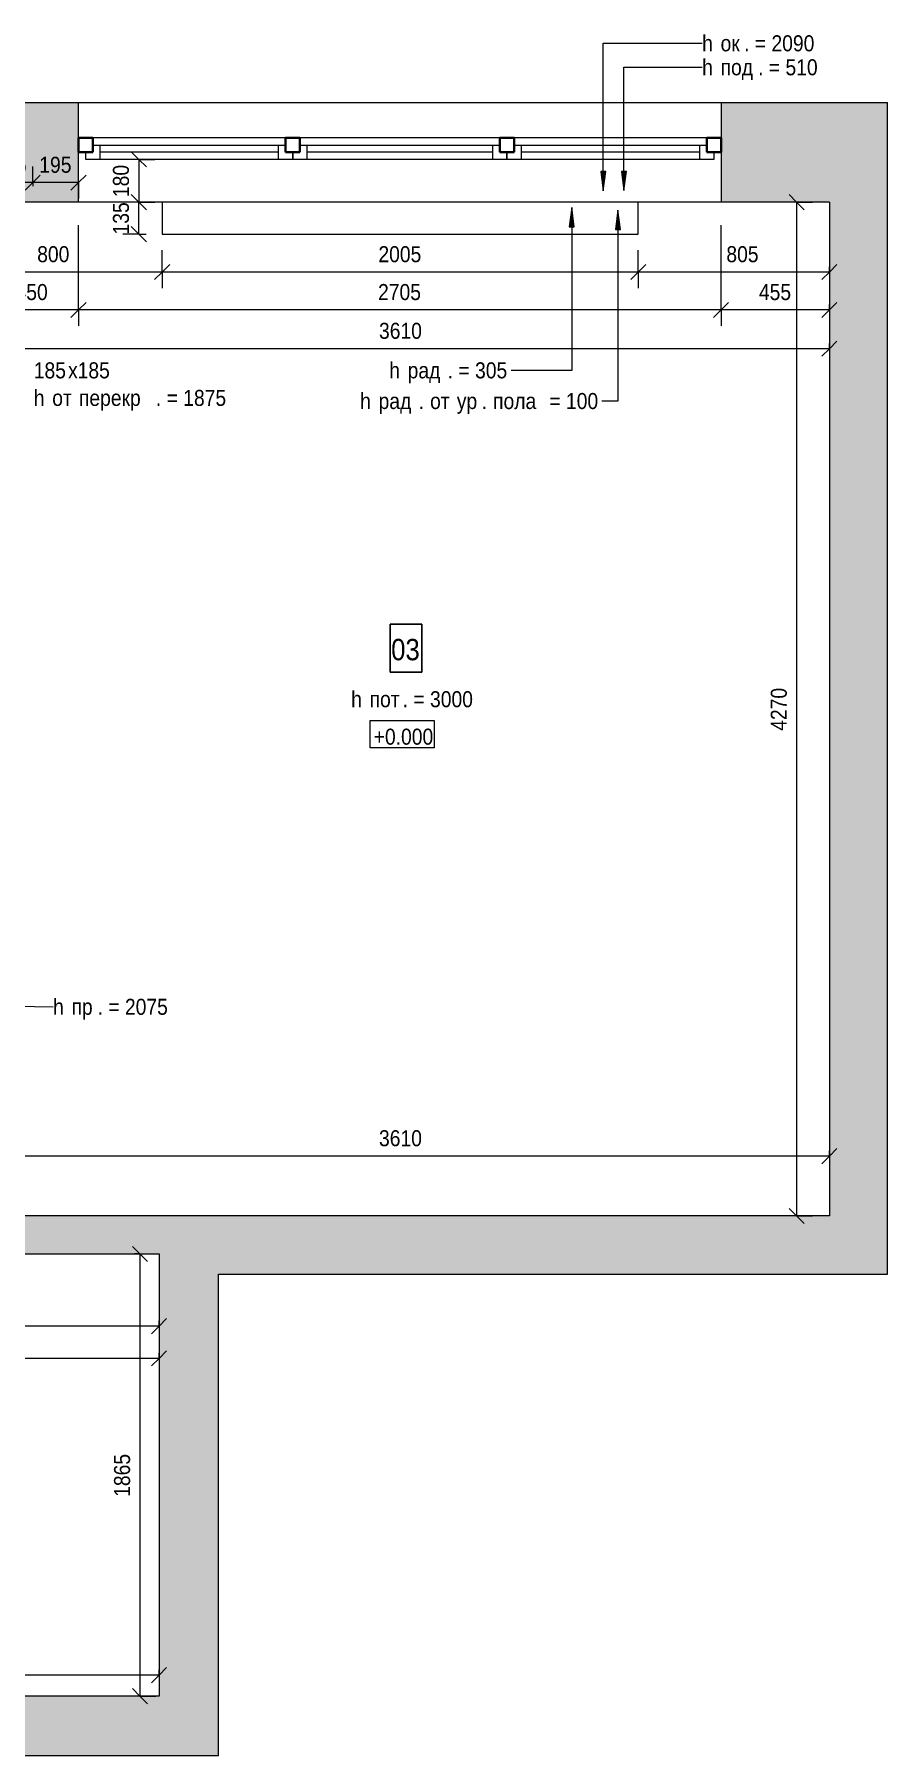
# Model space of a CAD drawing. Header units: millimetres. Extents: x 13896 to 30347, y -17371 to -9261.
# Drawn here: x 26754 to 30347, y -16510 to -9261 of the extents above; entities that cross this region are included whole.
import ezdxf

# ---------------------------------------------------------------- set-up
doc = ezdxf.new("R2010")
doc.units = ezdxf.units.MM
for name, color, linetype, lineweight in [('_ Окна', 7, 'Continuous', 35), ('Аннотация', 7, 'Continuous', 9), ('Марки помещений', 7, 'Continuous', 18), ('Окна', 7, 'Continuous', 20), ('Размеры', 7, 'Continuous', 9), ('Размеры-45', 7, 'Continuous', 9), ('Стены внутренние', 7, 'Continuous', 20)]:
    doc.layers.add(name, color=color, linetype=linetype, lineweight=lineweight)
doc.layers.add('Линии', color=94, linetype='Continuous', lineweight=9, true_color=0x00a600)
doc.styles.add('Century Gothic', font='GOTHIC.TTF', dxfattribs={"width": 0.9, "height": 67.5})
doc.styles.add('Century Gothic_1', font='GOTHIC.TTF', dxfattribs={"width": 0.9, "height": 90})
doc.dimstyles.new('GOT_1_5_округ_до_5', dxfattribs={"dimscale": 304.8, "dimtxt": 70.481358, "dimasz": 0.20876, "dimexe": 0.221457, "dimexo": 0.221457, "dimgap": 0.073819, "dimtad": 1, "dimdec": 0, "dimrnd": 5, "dimdsep": 46, "dimtxsty": 'Century Gothic', "dimblk1": 'OBLIQUE', "dimblk2": 'OBLIQUE', "dimsah": 1, "dimcen": 0.09, "dimazin": 0, "dimtfac": 1, "dimtdec": 4, "dimtix": 1, "dimtmove": 0, "dimatfit": 3, "dimfxl": 1, "dimtvp": 1, "dimtolj": 1, "dimtzin": 0, "dimarcsym": 2})
doc.dimstyles.new('GOT_1_5_округ_до_5_1', dxfattribs={"dimscale": 304.8, "dimtxt": 70.481358, "dimasz": 0.20876, "dimexe": 0.221457, "dimexo": 0.221457, "dimgap": 0.073819, "dimtad": 1, "dimdec": 0, "dimrnd": 5, "dimdsep": 46, "dimtxsty": 'Century Gothic', "dimblk1": 'OBLIQUE', "dimblk2": 'OBLIQUE', "dimsah": 1, "dimcen": 0.09, "dimazin": 0, "dimtfac": 1, "dimtdec": 4, "dimtix": 1, "dimtmove": 2, "dimatfit": 3, "dimfxl": 1, "dimtvp": 1, "dimtolj": 1, "dimtzin": 0, "dimarcsym": 2})

# ---------------------------------------------------------------- blocks, each defined once
blk = doc.blocks.new('w3 - w3-5825041-02_Обмерочный план')
at = {"layer": '_ Окна', "lineweight": 9}
for p, q in [((-1100, 30), (-1040, 30)), ((-1100, 0), (-1100, 30)), ((-1040, 30), (-1040, -30)), ((-288, 30), (-228, 30)), ((-288, -30), (-288, 30)), ((-228, 30), (-228, 0)), ((-228, 30), (-168, 30)), ((-228, 0), (-228, 30)), ((-168, 30), (-168, -30)), ((614, 30), (674, 30)), ((614, -30), (614, 30)), ((674, 30), (734, 30)), ((674, 0), (674, 30)), ((674, 30), (674, 0)), ((734, 30), (734, -30)), ((1486, 30), (1546, 30)), ((1486, -30), (1486, 30)), ((1546, 30), (1546, 0)), ((-1070, 0), (-1100, 0)), ((-1070, -30), (-1070, 0)), ((-1040, -30), (-1070, -30)), ((-258, -30), (-288, -30)), ((-258, 0), (-258, -30)), ((-228, 0), (-258, 0)), ((-198, 0), (-228, 0)), ((-198, -30), (-198, 0)), ((-168, -30), (-198, -30)), ((644, -30), (614, -30)), ((644, 0), (644, -30)), ((674, 0), (644, 0)), ((704, 0), (674, 0)), ((704, -30), (704, 0)), ((734, -30), (704, -30)), ((1516, -30), (1486, -30)), ((1516, 0), (1516, -30)), ((1546, 0), (1516, 0))]:
    blk.add_line(p, q, dxfattribs=at)
at = {"layer": '_ Окна'}
for p, q in [((-1130, -60), (-1130, 0)), ((-1130, 0), (-1070, 0)), ((-1070, -60), (-1130, -60)), ((-1070, 0), (-1070, -60)), ((-258, 0), (-198, 0)), ((-258, -60), (-258, 0)), ((-198, -60), (-258, -60)), ((-198, 0), (-198, -60)), ((644, 0), (704, 0)), ((644, -60), (644, 0)), ((704, -60), (644, -60)), ((704, 0), (704, -60)), ((1516, -60), (1516, 0)), ((1516, 0), (1576, 0)), ((1576, -60), (1516, -60)), ((1576, 0), (1576, -60))]:
    blk.add_line(p, q, dxfattribs=at)
at = {"layer": 'Окна', "lineweight": 9}
for p, q in [((-1040, 30), (-288, 30)), ((-168, 30), (614, 30)), ((734, 30), (1486, 30)), ((-288, -30), (-1040, -30)), ((614, -30), (-168, -30)), ((1486, -30), (734, -30))]:
    blk.add_line(p, q, dxfattribs=at)
at = {"layer": 'Окна'}
for p, q in [((-1070, -60), (-258, -60)), ((-1040, 0), (-288, 0)), ((-198, -60), (644, -60)), ((-168, 0), (614, 0)), ((704, -60), (1516, -60)), ((734, 0), (1486, 0))]:
    blk.add_line(p, q, dxfattribs=at)
blk = doc.blocks.new('DIMBLOCK8-02_Обмерочный план')
at = {"layer": 'Размеры-45', "lineweight": 18}
for p, q in [((26491.8, -13985.2), (26460, -14017.1)), ((26491.8, -13985.2), (26523.6, -13953.4)), ((30101.8, -13985.2), (30070, -14017.1)), ((30101.8, -13985.2), (30133.6, -13953.4))]:
    blk.add_line(p, q, dxfattribs=at)
at = {"layer": 'Размеры-45'}
for p, q in [((26491.8, -13985.2), (26491.8, -13962.7)), ((30101.8, -13985.2), (26491.8, -13985.2)), ((26491.8, -13985.2), (26491.8, -14052.7)), ((30101.8, -13985.2), (30101.8, -13962.7)), ((30101.8, -13985.2), (30101.8, -14052.7))]:
    blk.add_line(p, q, dxfattribs=at)
at = {"layer": 'Размеры-45', "color": 0, "insert": (28205.1, -13876.2), "char_height": 67.5, "width": 220.17, "attachment_point": 1, "line_spacing_factor": 0.984502, "style": 'Century Gothic'}
blk.add_mtext('3610', dxfattribs=at)
blk = doc.blocks.new('_Oblique')
at = {"color": 0, "linetype": 'ByBlock', "lineweight": -2}
blk.add_line((-0.5, -0.5), (0.5, 0.5), dxfattribs=at)
blk = doc.blocks.new('DIMBLOCK11-02_Обмерочный план')
at = {"layer": 'Размеры-45', "lineweight": 18}
for p, q in [((27193.5, -9787.1), (27161.7, -9755.3)), ((27193.5, -9787.1), (27225.3, -9819)), ((27193.5, -9967.1), (27161.7, -9935.3)), ((27193.5, -9967.1), (27225.3, -9999))]:
    blk.add_line(p, q, dxfattribs=at)
at = {"layer": 'Размеры-45'}
for p, q in [((27193.5, -9787.1), (27171, -9787.1)), ((27193.5, -9787.1), (27193.5, -9967.1)), ((27193.5, -9787.1), (27261, -9787.1)), ((27193.5, -9967.1), (27171, -9967.1)), ((27193.5, -9967.1), (27261, -9967.1))]:
    blk.add_line(p, q, dxfattribs=at)
at = {"layer": 'Размеры-45', "color": 0, "insert": (27084.5, -9945.9), "char_height": 67.5, "width": 165.128, "attachment_point": 1, "rotation": 90, "line_spacing_factor": 0.984502, "style": 'Century Gothic'}
blk.add_mtext('180', dxfattribs=at)
blk = doc.blocks.new('DIMBLOCK12-02_Обмерочный план')
at = {"layer": 'Размеры-45'}
for p, q in [((29645.8, -10421.2), (29645.8, -10064.6)), ((30101.8, -10421.2), (29645.8, -10421.2)), ((29645.8, -10421.2), (29645.8, -10488.7)), ((30101.8, -10421.2), (30101.8, -10398.7)), ((30101.8, -10421.2), (30101.8, -10488.7))]:
    blk.add_line(p, q, dxfattribs=at)
at = {"layer": 'Размеры-45', "lineweight": 18}
for p, q in [((29645.8, -10421.2), (29614, -10453)), ((29645.8, -10421.2), (29677.6, -10389.4)), ((30101.8, -10421.2), (30070, -10453)), ((30101.8, -10421.2), (30133.6, -10389.4))]:
    blk.add_line(p, q, dxfattribs=at)
at = {"layer": 'Размеры-45', "color": 0, "insert": (29805, -10312.2), "char_height": 67.5, "width": 165.128, "attachment_point": 1, "line_spacing_factor": 0.984502, "style": 'Century Gothic'}
blk.add_mtext('455', dxfattribs=at)
blk = doc.blocks.new('DIMBLOCK13-02_Обмерочный план')
at = {"layer": 'Размеры-45'}
for p, q in [((26939.8, -10421.2), (26939.8, -10064.6)), ((29645.8, -10421.2), (29645.8, -10064.6)), ((29645.8, -10421.2), (26939.8, -10421.2)), ((26939.8, -10421.2), (26939.8, -10488.7)), ((29645.8, -10421.2), (29645.8, -10488.7))]:
    blk.add_line(p, q, dxfattribs=at)
at = {"layer": 'Размеры-45', "lineweight": 18}
for p, q in [((26939.8, -10421.2), (26908, -10453)), ((26939.8, -10421.2), (26971.6, -10389.4)), ((29645.8, -10421.2), (29614, -10453)), ((29645.8, -10421.2), (29677.6, -10389.4))]:
    blk.add_line(p, q, dxfattribs=at)
at = {"layer": 'Размеры-45', "color": 0, "insert": (28201.1, -10312.2), "char_height": 67.5, "width": 220.17, "attachment_point": 1, "line_spacing_factor": 0.984502, "style": 'Century Gothic'}
blk.add_mtext('2705', dxfattribs=at)
blk = doc.blocks.new('DIMBLOCK14-02_Обмерочный план')
at = {"layer": 'Размеры-45'}
for p, q in [((26939.8, -10421.2), (26939.8, -10064.6)), ((26491.8, -10421.2), (26491.8, -10398.7)), ((26939.8, -10421.2), (26491.8, -10421.2)), ((26491.8, -10421.2), (26491.8, -10488.7)), ((26939.8, -10421.2), (26939.8, -10488.7))]:
    blk.add_line(p, q, dxfattribs=at)
at = {"layer": 'Размеры-45', "lineweight": 18}
for p, q in [((26491.8, -10421.2), (26460, -10453)), ((26491.8, -10421.2), (26523.6, -10389.4)), ((26939.8, -10421.2), (26908, -10453)), ((26939.8, -10421.2), (26971.6, -10389.4))]:
    blk.add_line(p, q, dxfattribs=at)
at = {"layer": 'Размеры-45', "color": 0, "insert": (26674.4, -10312.2), "char_height": 67.5, "width": 165.128, "attachment_point": 1, "line_spacing_factor": 0.984502, "style": 'Century Gothic'}
blk.add_mtext('450', dxfattribs=at)
blk = doc.blocks.new('DIMBLOCK15-02_Обмерочный план')
at = {"layer": 'Размеры-45', "lineweight": 18}
for p, q in [((29963.8, -9967.1), (29932, -9935.3)), ((29963.8, -9967.1), (29995.6, -9999)), ((29963.8, -14237.1), (29932, -14205.3)), ((29963.8, -14237.1), (29995.6, -14269))]:
    blk.add_line(p, q, dxfattribs=at)
at = {"layer": 'Размеры-45'}
for p, q in [((29963.8, -9967.1), (29941.3, -9967.1)), ((29963.8, -9967.1), (29963.8, -14237.1)), ((29963.8, -9967.1), (30031.3, -9967.1)), ((29963.8, -14237.1), (29941.3, -14237.1)), ((29963.8, -14237.1), (30031.3, -14237.1))]:
    blk.add_line(p, q, dxfattribs=at)
at = {"layer": 'Размеры-45', "color": 0, "insert": (29854.8, -12193.9), "char_height": 67.5, "width": 220.17, "attachment_point": 1, "rotation": 90, "line_spacing_factor": 0.984502, "style": 'Century Gothic'}
blk.add_mtext('4270', dxfattribs=at)
blk = doc.blocks.new('DIMBLOCK19-02_Обмерочный план')
at = {"layer": 'Размеры-45', "lineweight": 18}
for p, q in [((26491.8, -10584.5), (26523.6, -10552.6)), ((30101.8, -10584.5), (30133.6, -10552.6)), ((26491.8, -10584.5), (26460, -10616.3)), ((30101.8, -10584.5), (30070, -10616.3))]:
    blk.add_line(p, q, dxfattribs=at)
at = {"layer": 'Размеры-45'}
for p, q in [((26491.8, -10584.5), (26491.8, -10562)), ((30101.8, -10584.5), (30101.8, -10562)), ((30101.8, -10584.5), (26491.8, -10584.5)), ((26491.8, -10584.5), (26491.8, -10652)), ((30101.8, -10584.5), (30101.8, -10652))]:
    blk.add_line(p, q, dxfattribs=at)
at = {"layer": 'Размеры-45', "color": 0, "insert": (28205.1, -10475.4), "char_height": 67.5, "width": 220.17, "attachment_point": 1, "line_spacing_factor": 0.984502, "style": 'Century Gothic'}
blk.add_mtext('3610', dxfattribs=at)
blk = doc.blocks.new('DIMBLOCK24-02_Обмерочный план')
at = {"layer": 'Размеры-45'}
for p, q in [((29296.8, -10261.7), (29296.8, -10169.6)), ((30101.8, -10261.7), (29296.8, -10261.7)), ((29296.8, -10261.7), (29296.8, -10329.2)), ((30101.8, -10261.7), (30101.8, -10239.2)), ((30101.8, -10261.7), (30101.8, -10329.2))]:
    blk.add_line(p, q, dxfattribs=at)
at = {"layer": 'Размеры-45', "lineweight": 18}
for p, q in [((29296.8, -10261.7), (29265, -10293.5)), ((29296.8, -10261.7), (29328.6, -10229.9)), ((30101.8, -10261.7), (30070, -10293.5)), ((30101.8, -10261.7), (30133.6, -10229.9))]:
    blk.add_line(p, q, dxfattribs=at)
at = {"layer": 'Размеры-45', "color": 0, "insert": (29667.9, -10152.7), "char_height": 67.5, "width": 165.128, "attachment_point": 1, "line_spacing_factor": 0.984502, "style": 'Century Gothic'}
blk.add_mtext('805', dxfattribs=at)
blk = doc.blocks.new('DIMBLOCK25-02_Обмерочный план')
at = {"layer": 'Размеры-45'}
for p, q in [((27291.8, -10261.7), (27291.8, -10169.6)), ((29296.8, -10261.7), (29296.8, -10169.6)), ((29296.8, -10261.7), (27291.8, -10261.7)), ((27291.8, -10261.7), (27291.8, -10329.2)), ((29296.8, -10261.7), (29296.8, -10329.2))]:
    blk.add_line(p, q, dxfattribs=at)
at = {"layer": 'Размеры-45', "lineweight": 18}
for p, q in [((27291.8, -10261.7), (27260, -10293.5)), ((27291.8, -10261.7), (27323.6, -10229.9)), ((29296.8, -10261.7), (29265, -10293.5)), ((29296.8, -10261.7), (29328.6, -10229.9))]:
    blk.add_line(p, q, dxfattribs=at)
at = {"layer": 'Размеры-45', "color": 0, "insert": (28202.6, -10152.7), "char_height": 67.5, "width": 220.17, "attachment_point": 1, "line_spacing_factor": 0.984502, "style": 'Century Gothic'}
blk.add_mtext('2005', dxfattribs=at)
blk = doc.blocks.new('DIMBLOCK26-02_Обмерочный план')
at = {"layer": 'Размеры-45'}
for p, q in [((27291.8, -10261.7), (27291.8, -10169.6)), ((26491.8, -10261.7), (26491.8, -10239.2)), ((27291.8, -10261.7), (26491.8, -10261.7)), ((26491.8, -10261.7), (26491.8, -10329.2)), ((27291.8, -10261.7), (27291.8, -10329.2))]:
    blk.add_line(p, q, dxfattribs=at)
at = {"layer": 'Размеры-45', "lineweight": 18}
for p, q in [((26491.8, -10261.7), (26460, -10293.5)), ((26491.8, -10261.7), (26523.6, -10229.9)), ((27291.8, -10261.7), (27260, -10293.5)), ((27291.8, -10261.7), (27323.6, -10229.9))]:
    blk.add_line(p, q, dxfattribs=at)
at = {"layer": 'Размеры-45', "color": 0, "insert": (26765.6, -10152.7), "char_height": 67.5, "width": 165.128, "attachment_point": 1, "line_spacing_factor": 0.984502, "style": 'Century Gothic'}
blk.add_mtext('800', dxfattribs=at)
blk = doc.blocks.new('DIMBLOCK27-02_Обмерочный план')
at = {"layer": 'Размеры-45'}
for p, q in [((27193.5, -9967.1), (27126, -9967.1)), ((27193.5, -10102.1), (27193.5, -9967.1)), ((27193.5, -9967.1), (27216, -9967.1)), ((27193.5, -10102.1), (27126, -10102.1)), ((27193.5, -10102.1), (27224.3, -10102.1))]:
    blk.add_line(p, q, dxfattribs=at)
at = {"layer": 'Размеры-45', "lineweight": 18}
for p, q in [((27193.5, -9967.1), (27161.7, -9935.3)), ((27193.5, -9967.1), (27225.3, -9999)), ((27193.5, -10102.1), (27161.7, -10070.3)), ((27193.5, -10102.1), (27225.3, -10134))]:
    blk.add_line(p, q, dxfattribs=at)
at = {"layer": 'Размеры-45', "color": 0, "insert": (27084.5, -10103.4), "char_height": 67.5, "width": 165.128, "attachment_point": 1, "rotation": 90, "line_spacing_factor": 0.984502, "style": 'Century Gothic'}
blk.add_mtext('135', dxfattribs=at)
blk = doc.blocks.new('DIMBLOCK40-02_Обмерочный план')
at = {"layer": 'Размеры-45', "lineweight": 18}
for p, q in [((25856.8, -16171.6), (25888.6, -16139.8)), ((27278.8, -16171.6), (27310.6, -16139.8)), ((25856.8, -16171.6), (25825, -16203.4)), ((27278.8, -16171.6), (27247, -16203.4))]:
    blk.add_line(p, q, dxfattribs=at)
at = {"layer": 'Размеры-45'}
for p, q in [((25856.8, -16171.6), (25856.8, -16149.1)), ((27278.8, -16171.6), (27278.8, -16149.1)), ((27278.8, -16171.6), (25856.8, -16171.6)), ((25856.8, -16171.6), (25856.8, -16239.1)), ((27278.8, -16171.6), (27278.8, -16239.1))]:
    blk.add_line(p, q, dxfattribs=at)
at = {"layer": 'Размеры-45', "color": 0, "insert": (26476.1, -16062.6), "char_height": 67.5, "width": 220.17, "attachment_point": 1, "line_spacing_factor": 0.984502, "style": 'Century Gothic'}
blk.add_mtext('1420', dxfattribs=at)
blk = doc.blocks.new('DIMBLOCK41-02_Обмерочный план')
at = {"layer": 'Размеры-45', "lineweight": 18}
for p, q in [((27198.2, -14397.1), (27166.4, -14365.3)), ((27198.2, -14397.1), (27230, -14429)), ((27198.2, -16260.1), (27166.4, -16228.3)), ((27198.2, -16260.1), (27230, -16292))]:
    blk.add_line(p, q, dxfattribs=at)
at = {"layer": 'Размеры-45'}
for p, q in [((27198.2, -14397.1), (27175.7, -14397.1)), ((27198.2, -14397.1), (27198.2, -16260.1)), ((27198.2, -14397.1), (27265.7, -14397.1)), ((27198.2, -16260.1), (27175.7, -16260.1)), ((27198.2, -16260.1), (27265.7, -16260.1))]:
    blk.add_line(p, q, dxfattribs=at)
at = {"layer": 'Размеры-45', "color": 0, "insert": (27089.2, -15420.4), "char_height": 67.5, "width": 220.17, "attachment_point": 1, "rotation": 90, "line_spacing_factor": 0.984502, "style": 'Century Gothic'}
blk.add_mtext('1865', dxfattribs=at)
blk = doc.blocks.new('DIMBLOCK46-02_Обмерочный план')
at = {"layer": 'Размеры-45'}
for p, q in [((25701.8, -14701.6), (25701.8, -14464.6)), ((27278.8, -14701.6), (25701.8, -14701.6)), ((25701.8, -14701.6), (25701.8, -14769.1)), ((27278.8, -14701.6), (27278.8, -14679.1)), ((27278.8, -14701.6), (27278.8, -14769.1))]:
    blk.add_line(p, q, dxfattribs=at)
at = {"layer": 'Размеры-45', "lineweight": 18}
for p, q in [((25701.8, -14701.6), (25670, -14733.4)), ((25701.8, -14701.6), (25733.6, -14669.8)), ((27278.8, -14701.6), (27247, -14733.4)), ((27278.8, -14701.6), (27310.6, -14669.8))]:
    blk.add_line(p, q, dxfattribs=at)
at = {"layer": 'Размеры-45', "color": 0, "insert": (26398.6, -14592.6), "char_height": 67.5, "width": 220.17, "attachment_point": 1, "line_spacing_factor": 0.984502, "style": 'Century Gothic'}
blk.add_mtext('1575', dxfattribs=at)
blk = doc.blocks.new('DIMBLOCK49-02_Обмерочный план')
at = {"layer": 'Размеры-45', "lineweight": 18}
for p, q in [((24636.8, -14837.2), (24605, -14869)), ((24636.8, -14837.2), (24668.6, -14805.4)), ((27278.8, -14837.2), (27247, -14869)), ((27278.8, -14837.2), (27310.6, -14805.4))]:
    blk.add_line(p, q, dxfattribs=at)
at = {"layer": 'Размеры-45'}
for p, q in [((24636.8, -14837.2), (24636.8, -14814.7)), ((27278.8, -14837.2), (24636.8, -14837.2)), ((24636.8, -14837.2), (24636.8, -14904.7)), ((27278.8, -14837.2), (27278.8, -14814.7)), ((27278.8, -14837.2), (27278.8, -14904.7))]:
    blk.add_line(p, q, dxfattribs=at)
at = {"layer": 'Размеры-45', "color": 0, "insert": (25866.1, -14728.2), "char_height": 67.5, "width": 220.17, "attachment_point": 1, "line_spacing_factor": 0.984502, "style": 'Century Gothic'}
blk.add_mtext('2640', dxfattribs=at)
blk = doc.blocks.new('Марка_Помещение_Номер - Номер-4743664-02_Обмерочный план')
at = {"layer": 'Марки помещений'}
for p, q in [((-1.48, 2.76), (-1.48, 7.26)), ((-1.48, 7.26), (1.49, 7.26)), ((1.49, 7.26), (-1.48, 7.26)), ((-1.48, 7.26), (-1.48, 2.76)), ((1.49, 7.26), (1.49, 2.76)), ((1.49, 2.76), (1.49, 7.26)), ((1.49, 2.76), (-1.48, 2.76)), ((-1.48, 2.76), (1.49, 2.76))]:
    blk.add_line(p, q, dxfattribs=at)
blk = doc.blocks.new('DIMBLOCK162-02_Обмерочный план')
at = {"layer": 'Размеры-45'}
for p, q in [((26561.8, -9885.1), (26561.8, -9817.6)), ((26746.8, -9885.1), (26746.8, -9817.6)), ((26746.8, -9885.1), (26561.8, -9885.1)), ((26561.8, -9885.1), (26561.8, -9899.4)), ((26746.8, -9885.1), (26746.8, -9899.4))]:
    blk.add_line(p, q, dxfattribs=at)
at = {"layer": 'Размеры-45', "lineweight": 18}
for p, q in [((26561.8, -9885.1), (26593.6, -9853.3)), ((26746.8, -9885.1), (26778.6, -9853.3)), ((26561.8, -9885.1), (26530, -9916.9)), ((26746.8, -9885.1), (26715, -9916.9))]:
    blk.add_line(p, q, dxfattribs=at)
at = {"layer": 'Размеры-45', "color": 0, "insert": (26585.5, -9776.1), "char_height": 67.5, "width": 165.128, "attachment_point": 1, "line_spacing_factor": 0.984502, "style": 'Century Gothic'}
blk.add_mtext('185', dxfattribs=at)
blk = doc.blocks.new('DIMBLOCK163-02_Обмерочный план')
at = {"layer": 'Размеры-45'}
for p, q in [((26746.8, -9885.1), (26746.8, -9817.6)), ((26939.8, -9885.1), (26746.8, -9885.1)), ((26746.8, -9885.1), (26746.8, -9899.4)), ((26939.8, -9885.1), (26939.8, -9862.6)), ((26939.8, -9885.1), (26939.8, -9952.6))]:
    blk.add_line(p, q, dxfattribs=at)
at = {"layer": 'Размеры-45', "lineweight": 18}
for p, q in [((26746.8, -9885.1), (26778.6, -9853.3)), ((26939.8, -9885.1), (26971.6, -9853.3)), ((26746.8, -9885.1), (26715, -9916.9)), ((26939.8, -9885.1), (26908, -9916.9))]:
    blk.add_line(p, q, dxfattribs=at)
at = {"layer": 'Размеры-45', "color": 0, "insert": (26774.5, -9776.1), "char_height": 67.5, "width": 165.128, "attachment_point": 1, "line_spacing_factor": 0.984502, "style": 'Century Gothic'}
blk.add_mtext('195', dxfattribs=at)

msp = doc.modelspace()

# ---------------------------------------------------------------- hatches: boundary and pattern name
at = {"layer": 'Аннотация'}
for points in [[(29149.4, -9919.2), (29160, -9838.2), (29138.7, -9838.2)], [(29236.5, -9918.8), (29247.1, -9837.8), (29225.8, -9837.8)], [(29016.8, -9990.2), (29006.1, -10071.2), (29027.4, -10071.2)], [(29211.5, -10001.3), (29200.9, -10082.3), (29222.2, -10082.3)]]:
    msp.add_hatch(color=256, dxfattribs=at).paths.add_polyline_path(points)
at = {"layer": 'Стены внутренние', "true_color": 0xc0c0c0}
h = msp.add_hatch(color=9, dxfattribs=at)
h.paths.add_polyline_path([(30101.8, -9967.1), (30101.8, -9547.1), (29645.8, -9547.1), (29645.8, -9967.1)])
h.paths.add_polyline_path([(26939.8, -9967.1), (26939.8, -9547.1), (26491.8, -9547.1), (26491.8, -9967.1)])
for points in [[(30101.8, -14482.1), (30346.8, -14482.1), (30346.8, -9547.1), (30101.8, -9547.1), (30101.8, -14237.1)], [(27278.8, -14397.1), (27278.8, -14237.1), (25972.3, -14237.1), (25972.3, -14397.1), (26491.8, -14397.1)], [(27278.8, -16260.1), (27528.8, -16260.1), (27528.8, -14237.1), (27278.8, -14237.1), (27278.8, -14482.1)], [(30101.8, -14482.1), (30101.8, -14237.1), (27528.8, -14237.1), (27528.8, -14482.1)], [(27528.8, -16510.1), (27528.8, -16260.1), (25856.8, -16260.1), (25856.8, -16510.1), (27278.8, -16510.1)]]:
    msp.add_hatch(color=9, dxfattribs=at).paths.add_polyline_path(points)

# ---------------------------------------------------------------- linework, layer by layer
at = {"layer": 'Аннотация'}
for p, q in [((29149.4, -9298.2), (29565.9, -9298.2)), ((29149.4, -9919.2), (29149.4, -9298.2)), ((29236.5, -9399.3), (29565.9, -9399.3)), ((29236.5, -9918.8), (29236.5, -9399.3)), ((29160, -9838.2), (29138.7, -9838.2)), ((29138.7, -9838.2), (29149.4, -9919.2)), ((29149.4, -9919.2), (29160, -9838.2)), ((29247.1, -9837.8), (29225.8, -9837.8)), ((29225.8, -9837.8), (29236.5, -9918.8)), ((29236.5, -9918.8), (29247.1, -9837.8)), ((29016.8, -9990.2), (29006.1, -10071.2)), ((29027.4, -10071.2), (29016.8, -9990.2)), ((29016.8, -9990.2), (29016.8, -10675.7)), ((29211.5, -10001.3), (29200.9, -10082.3)), ((29222.2, -10082.3), (29211.5, -10001.3)), ((29211.5, -10001.3), (29211.5, -10804.9)), ((29006.1, -10071.2), (29027.4, -10071.2)), ((29200.9, -10082.3), (29222.2, -10082.3)), ((28765.1, -10675.7), (28762.2, -10675.7)), ((29016.8, -10675.7), (28765.1, -10675.7)), ((29146.2, -10804.9), (29143.6, -10804.9)), ((29211.5, -10804.9), (29146.2, -10804.9)), ((26403.4, -13349.2), (26832.5, -13356.4))]:
    msp.add_line(p, q, dxfattribs=at)
at = {"layer": 'Линии', "color": 7, "lineweight": 20}
for p, q in [((27291.8, -9967.1), (27291.8, -10102.1)), ((29296.8, -10102.1), (29296.8, -9967.1)), ((27291.8, -10102.1), (29296.8, -10102.1))]:
    msp.add_line(p, q, dxfattribs=at)
at = {"layer": 'Линии', "color": 7}
for p, q in [((28167.7, -12150.4), (28437.7, -12150.4)), ((28167.7, -12265.4), (28167.7, -12150.4)), ((28437.7, -12150.4), (28437.7, -12265.4)), ((28437.7, -12265.4), (28167.7, -12265.4))]:
    msp.add_line(p, q, dxfattribs=at)
at = {"layer": 'Стены внутренние'}
for p, q in [((26491.8, -9547.1), (30346.8, -9547.1)), ((26939.8, -9697.1), (26939.8, -9547.1)), ((29645.8, -9547.1), (29645.8, -9697.1)), ((30346.8, -14482.1), (30346.8, -9547.1)), ((26939.8, -9967.1), (26939.8, -9757.1)), ((29645.8, -9757.1), (29645.8, -9967.1)), ((30101.8, -9967.1), (26491.8, -9967.1)), ((30101.8, -9967.1), (30101.8, -14237.1)), ((30101.8, -14237.1), (26491.8, -14237.1)), ((25921.8, -14397.1), (27278.8, -14397.1)), ((27278.8, -14397.1), (27278.8, -16260.1)), ((27528.8, -16510.1), (27528.8, -14482.1)), ((27528.8, -14482.1), (30346.8, -14482.1)), ((27278.8, -16260.1), (25856.8, -16260.1)), ((24014.3, -16510.1), (27528.8, -16510.1))]:
    msp.add_line(p, q, dxfattribs=at)

# ---------------------------------------------------------------- block references
at = {"layer": 'Марки помещений', "xscale": 44.99999999999998, "yscale": 44.99999999999998, "zscale": 44.99999999999998}
msp.add_blockref('Марка_Помещение_Номер - Номер-4743664-02_Обмерочный план', (28319.1, -12071.5), dxfattribs=at)
at = {"layer": 'Окна', "rotation": 180}
msp.add_blockref('w3 - w3-5825041-02_Обмерочный план', (28515.8, -9757.1), dxfattribs=at)

# ---------------------------------------------------------------- texts
at = {"layer": 'Аннотация', "char_height": 67.5, "attachment_point": 1, "style": 'Century Gothic'}
for s, insert, width in [('h ', (29565.9, -9264.5), 94.158), ('. = 2090', (29742.7, -9264.5), 383.126), ('ок', (29643.6, -9264.5), 120.133), ('h ', (29565.9, -9365.5), 94.158), ('под', (29643.6, -9365.5), 191.563), ('. = 510', (29801.7, -9365.5), 324.683), ('185', (26751.2, -10642), 175.329), ('185', (26936, -10642), 175.329), ('h ', (28247.9, -10642), 94.158), ('. = 305', (28494.4, -10642), 324.683), ('\\fCentury Gothic|b0|i0|c204|p34|;\\W.9;х', (26895.8, -10642), 48.703), ('рад', (28325.6, -10642), 204.551), ('h ', (26751.2, -10758), 94.158), ('от', (26828.9, -10758), 107.146), ('\\fCentury Gothic|b0|i0|c204|p34|;\\W.9; ', (26917.3, -10758), 29.222), ('перекр', (26941.4, -10758), 392.867), ('. = 1875', (27265.5, -10758), 383.126), ('h ', (28125.6, -10771.2), 94.158), ('рад', (28203.3, -10771.2), 204.551), ('от', (28420.3, -10771.2), 107.146), ('\\fCentury Gothic|b0|i0|c204|p34|;\\W.9; ', (28508.7, -10771.2), 29.222), ('ур', (28532.8, -10771.2), 126.627), ('пола', (28685.5, -10771.2), 259.747), (' = 100', (28899.9, -10771.2), 295.462), ('. ', (28372.1, -10771.2), 58.443), ('. ', (28637.3, -10771.2), 58.443), ('h ', (28087.8, -12027.1), 94.158), ('. = 3000', (28304.8, -12027.1), 383.126), ('пот', (28165.5, -12027.1), 168.835), ('+0.000', (28182.7, -12184.9), 327.93), ('h ', (26832.5, -13322.6), 94.158), ('пр', (26910.1, -13322.6), 133.12), ('. = 2075', (27020, -13322.6), 383.126)]:
    msp.add_mtext(s, dxfattribs=dict(at, insert=insert, width=width))
at = {"layer": 'Марки помещений', "lineweight": 9, "insert": (28256.3, -11806.8), "char_height": 90, "width": 155.848, "attachment_point": 1, "style": 'Century Gothic_1'}
msp.add_mtext('03', dxfattribs=at)

# ---------------------------------------------------------------- dimensions: what is measured, and where the dimension line sits
at = {"layer": 'Размеры'}
for base, p1, p2, override, picture, middle in [((26561.8, -9885.1), (26746.8, -9966.9), (26561.8, -9966.9), {"dimpost": '<>', "dimfxl": 185}, 'DIMBLOCK162-02_Обмерочный план', (26654.3, -9827.1)), ((29645.8, -10421.2), (30101.8, -10466.2), (29645.8, -9997.1), {"dimpost": '<>', "dimfxl": 654.174899}, 'DIMBLOCK12-02_Обмерочный план', (29873.8, -10363.2))]:
    dim = msp.add_linear_dim(base=base, p1=p1, p2=p2, dimstyle='GOT_1_5_округ_до_5', override=override, dxfattribs=at)
    dim.commit()
    dim.dimension.update_dxf_attribs({"geometry": picture, "text_midpoint": middle})
for base, p1, p2, angle, override, picture, middle in [((26746.8, -9885.1), (26939.8, -9930.1), (26746.8, -9966.9), 0, {"dimpost": '<>', "dimfxl": 196.470982}, 'DIMBLOCK163-02_Обмерочный план', (26843.3, -9827.1)), ((27193.5, -9967.1), (27238.5, -9787.1), (27238.5, -9967.1), 90, {"dimpost": '<>', "dimfxl": 180}, 'DIMBLOCK11-02_Обмерочный план', (27135.6, -9877.1)), ((26939.8, -10421.2), (29645.8, -9997.1), (26939.8, -9997.1), 0, {"dimpost": '<>', "dimfxl": 2706}, 'DIMBLOCK13-02_Обмерочный план', (28292.8, -10363.2)), ((27193.5, -9967.1), (27291.8, -10102.1), (27148.5, -9967.1), 90, {"dimpost": '<>', "dimfxl": 196.86115}, 'DIMBLOCK27-02_Обмерочный план', (27135.6, -10034.6)), ((29963.8, -14237.1), (30008.8, -9967.1), (30008.8, -14237.1), 90, {"dimpost": '<>', "dimfxl": 4270}, 'DIMBLOCK15-02_Обмерочный план', (29905.8, -12102.1)), ((27291.8, -10261.7), (29296.8, -10102.1), (27291.8, -10102.1), 0, {"dimpost": '<>', "dimfxl": 2005}, 'DIMBLOCK25-02_Обмерочный план', (28294.3, -10203.7)), ((26491.8, -10584.5), (30101.8, -10629.5), (26491.8, -10629.5), 0, {"dimpost": '<>', "dimfxl": 3610}, 'DIMBLOCK19-02_Обмерочный план', (28296.8, -10526.5)), ((26491.8, -13985.2), (30101.8, -14030.2), (26491.8, -14030.2), 0, {"dimpost": '<>', "dimfxl": 3610}, 'DIMBLOCK8-02_Обмерочный план', (28296.8, -13927.3)), ((25701.8, -14701.6), (27278.8, -14746.6), (25701.8, -14397.1), 0, {"dimpost": '<>', "dimfxl": 1615.250538}, 'DIMBLOCK46-02_Обмерочный план', (26490.3, -14644.5)), ((27198.2, -16260.1), (27243.2, -14397.1), (27243.2, -16260.1), 90, {"dimpost": '<>', "dimfxl": 1863}, 'DIMBLOCK41-02_Обмерочный план', (27140.3, -15328.6)), ((24636.8, -14837.2), (27278.8, -14882.2), (24636.8, -14882.2), 0, {"dimpost": '<>', "dimfxl": 2642}, 'DIMBLOCK49-02_Обмерочный план', (25957.8, -14779.2)), ((25856.8, -16171.6), (27278.8, -16216.6), (25856.8, -16216.6), 0, {"dimpost": '<>', "dimfxl": 1422}, 'DIMBLOCK40-02_Обмерочный план', (26567.8, -16113.6))]:
    dim = msp.add_linear_dim(base=base, p1=p1, p2=p2, angle=angle, dimstyle='GOT_1_5_округ_до_5', override=override, dxfattribs=at)
    dim.commit()
    dim.dimension.update_dxf_attribs({"geometry": picture, "text_midpoint": middle})
for base, p1, p2, override, picture, middle in [((26491.8, -10421.2), (26939.8, -9997.1), (26491.8, -10466.2), {"dimpost": '<>', "dimfxl": 648.623773}, 'DIMBLOCK14-02_Обмерочный план', (26757, -10357.2)), ((26491.8, -10261.7), (27291.8, -10102.1), (26491.8, -10306.7), {"dimpost": '<>', "dimfxl": 825.734931}, 'DIMBLOCK26-02_Обмерочный план', (26848.1, -10197.7))]:
    dim = msp.add_linear_dim(base=base, p1=p1, p2=p2, angle=0, dimstyle='GOT_1_5_округ_до_5_1', override=override, dxfattribs=at)
    dim.commit()
    dim.dimension.update_dxf_attribs({"geometry": picture, "text_midpoint": middle, "dimtype": 160})
dim = msp.add_linear_dim(base=(29296.8, -10261.7), p1=(30101.8, -10306.7), p2=(29296.8, -10102.1), dimstyle='GOT_1_5_округ_до_5_1', override={"dimpost": '<>', "dimfxl": 830.580024}, dxfattribs=at)
dim.commit()
dim.dimension.update_dxf_attribs({"geometry": 'DIMBLOCK24-02_Обмерочный план', "text_midpoint": (29750.5, -10197.7), "dimtype": 160})

doc.saveas('drawing.dxf')
